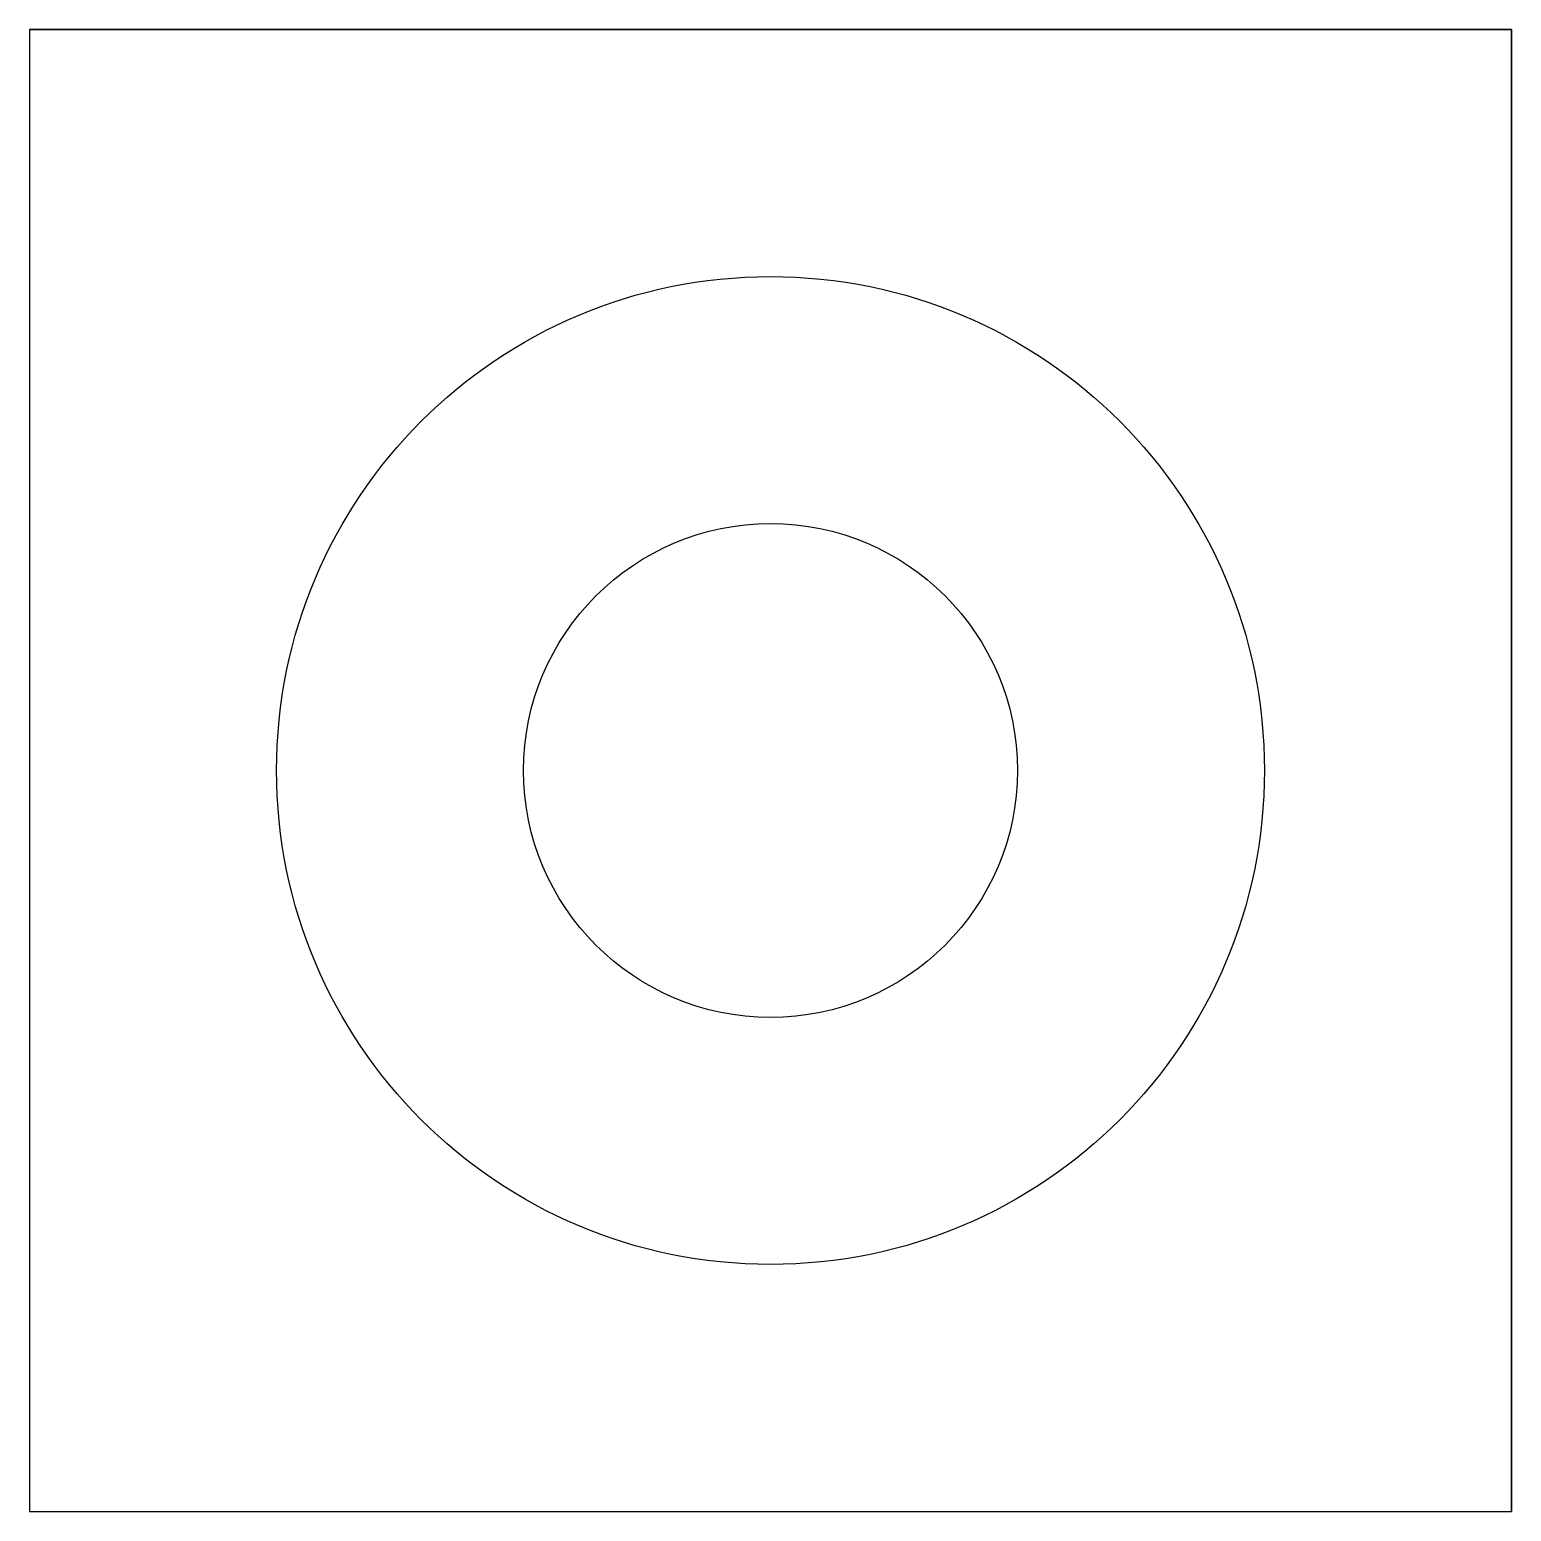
# Model space of a CAD drawing. Extents: x 0 to 6, y 0 to 6.
import ezdxf

# ---------------------------------------------------------------- set-up
doc = ezdxf.new("R2010")
doc.units = 0
doc.layers.get('0').update_dxf_attribs({"linetype": 'CONTINUOUS'})

# ---------------------------------------------------------------- blocks, each defined once
blk = doc.blocks.new('*U5')
at = {"color": 7}
for p, q in [((0, 6, 7), (6, 6, 7)), ((0, 6), (0, 6, 7)), ((0, 6, 7), (0, 0, 7)), ((0, 6), (0, 0)), ((6, 6), (0, 6)), ((6, 6), (6, 6, 7)), ((6, 6, 7), (6, 0, 7)), ((6, 0), (6, 6)), ((3, 5, 3), (3, 5, 4)), ((3, 4, 4), (3, 4, 7)), ((1, 3, 3), (1, 3, 4)), ((2, 3, 4), (2, 3, 7)), ((4, 3, 4), (4, 3, 7)), ((5, 3, 3), (5, 3, 4)), ((3, 2, 4), (3, 2, 7)), ((3, 1, 3), (3, 1, 4)), ((0, 0), (0, 0, 7)), ((0, 0, 7), (6, 0, 7)), ((0, 0), (6, 0)), ((6, 0, 7), (6, 0))]:
    blk.add_line(p, q, dxfattribs=at)
for centre, radius in [((3, 3, 3), 2), ((3, 3, 4), 2), ((3, 3, 7), 1), ((3, 3, 4), 1)]:
    blk.add_circle(centre, radius, dxfattribs=at)

msp = doc.modelspace()

# ---------------------------------------------------------------- block references
msp.add_blockref('*U5', (0, 0))

doc.saveas('drawing.dxf')
